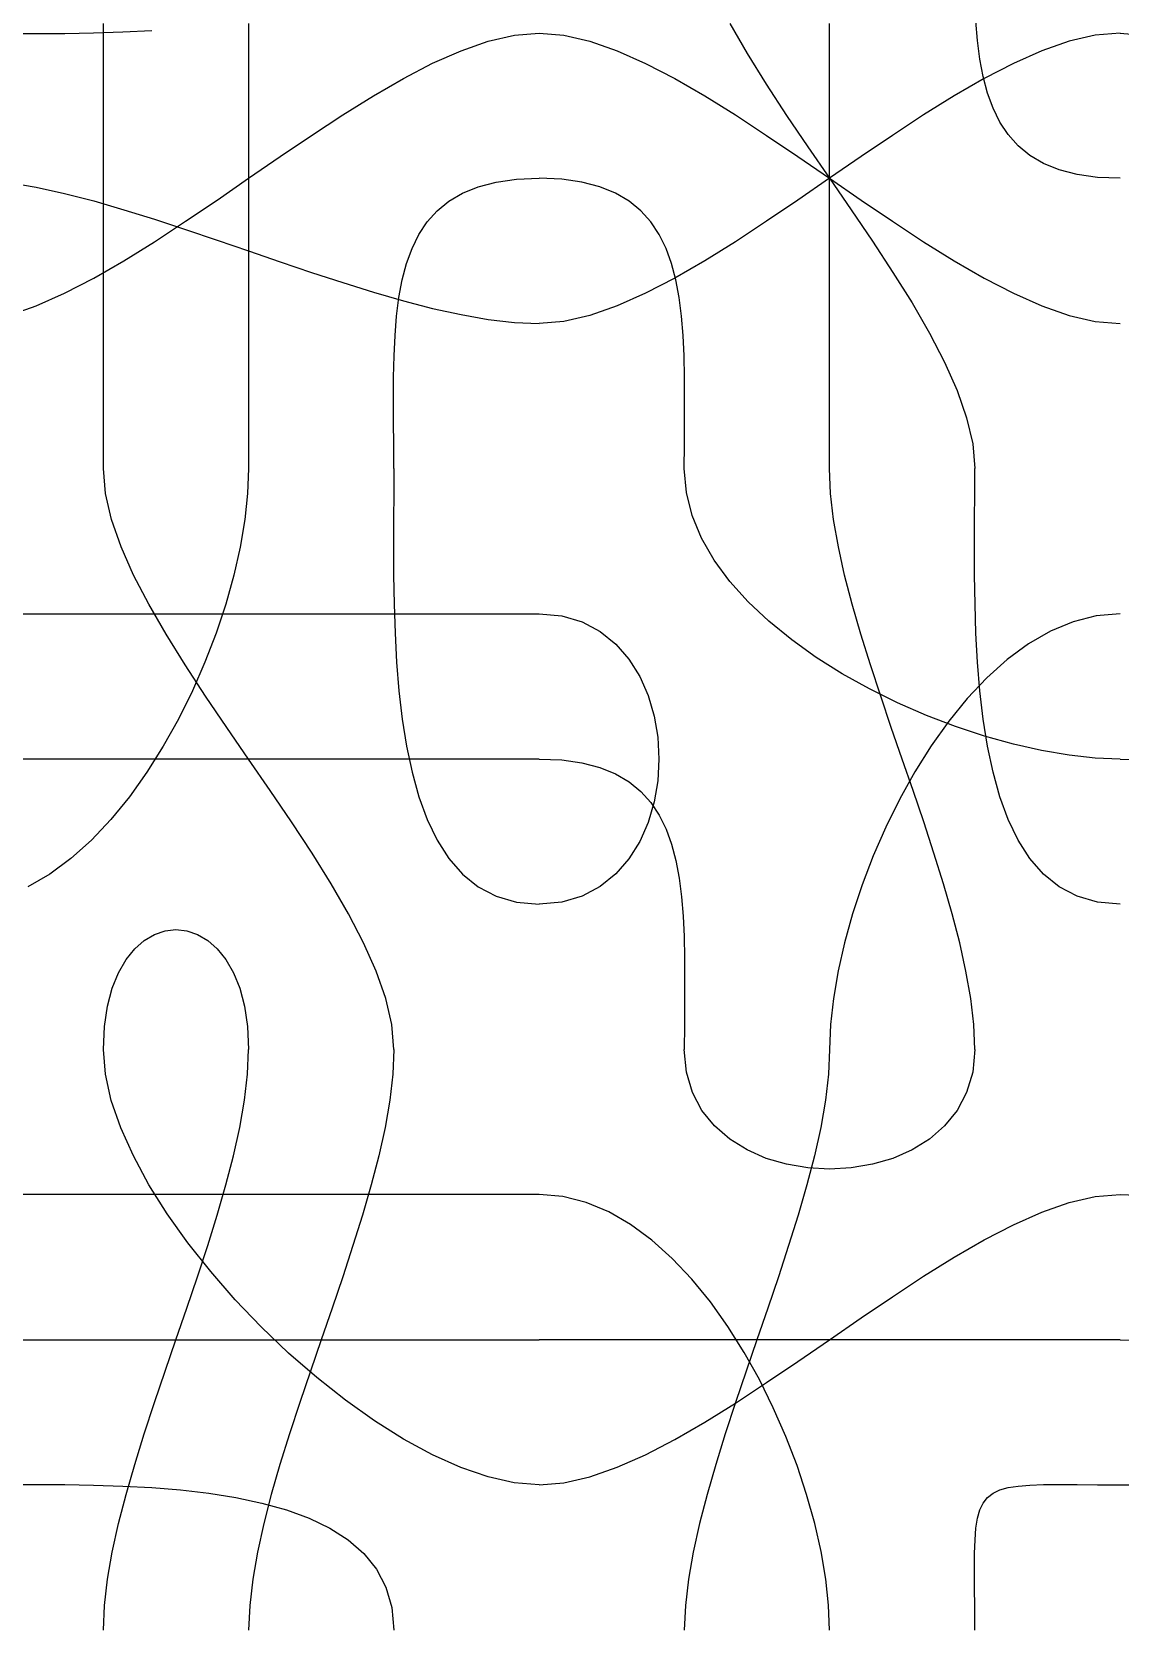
# Model space of a CAD drawing. Header units: metres. Extents: x -250 to 250, y -250 to 250.
# Drawn here: x -43.6 to 50, y -250 to -112.4 of the extents above; entities that cross this region are included whole.
import ezdxf

# ---------------------------------------------------------------- set-up
doc = ezdxf.new("R2010")
doc.units = ezdxf.units.M

msp = doc.modelspace()

# ---------------------------------------------------------------- linework, layer by layer
for p, q in [((-45.60875, -112.52124, -519.61523), (-43.251404, -112.529526, -519.61523)), ((-43.251404, -112.529526, -519.61523), (-40.820007, -112.51999, -519.61523)), ((-40.820007, -112.51999, -519.61523), (-38.339844, -112.48045, -519.61523)), ((-38.339844, -112.48045, -519.61523), (-35.836243, -112.39873, -519.61523)), ((-37.5, -114.264984, -519.61523), (-37.5, -111.67967, -519.61523)), ((-35.836243, -112.39873, -519.61523), (-33.334534, -112.262634, -519.61523)), ((-25, -111.67967, -519.61523), (-25, -114.264984, -519.61523)), ((-4.369873, -113.19992, -519.61523), (-2.125793, -112.68117, -519.61523)), ((-2.125793, -112.68117, -519.61523), (0.000153, -112.49991, -519.61523)), ((0, -112.5, -519.61523), (2.125946, -112.681244, -519.61523)), ((2.125946, -112.681244, -519.61523), (4.369995, -113.2, -519.61523)), ((16.40628, -111.67967, -519.61523), (17.900024, -114.264984, -519.61523)), ((25, -114.264984, -519.61523), (25, -111.67967, -519.61523)), ((37.737457, -113.143585, -519.61523), (37.60138, -111.463745, -519.61523)), ((47.874054, -112.681244, -519.61523), (45.630005, -113.2, -519.61523)), ((50, -112.5, -519.61523), (47.874054, -112.681244, -519.61523)), ((50, -112.5, -519.61523), (51.952026, -112.673904, -519.61523)), ((-9.159912, -115.09993, -519.61523), (-6.718964, -114.01868, -519.61523)), ((-6.718964, -114.01868, -519.61523), (-4.369873, -113.19992, -519.61523)), ((4.369995, -113.2, -519.61523), (6.719055, -114.01874, -519.61523)), ((6.719055, -114.01874, -519.61523), (9.160004, -115.09999, -519.61523)), ((37.940094, -114.73999, -519.61523), (37.737457, -113.143585, -519.61523)), ((43.280945, -114.01874, -519.61523), (40.840027, -115.09999, -519.61523)), ((45.630005, -113.2, -519.61523), (43.280945, -114.01874, -519.61523)), ((-37.5, -116.9028, -519.61523), (-37.5, -114.264984, -519.61523)), ((-25, -114.264984, -519.61523), (-25, -116.9028, -519.61523)), ((-11.679596, -116.40619, -519.61523), (-9.159912, -115.09993, -519.61523)), ((9.160004, -115.09999, -519.61523), (11.679688, -116.406235, -519.61523)), ((17.900024, -114.264984, -519.61523), (19.543793, -116.9028, -519.61523)), ((25, -116.9028, -519.61523), (25, -114.264984, -519.61523)), ((38.221497, -116.2464, -519.61523), (37.940094, -114.73999, -519.61523)), ((40.840027, -115.09999, -519.61523), (38.320343, -116.406235, -519.61523)), ((-37.5, -119.57999, -519.61523), (-37.5, -116.9028, -519.61523)), ((-25, -116.9028, -519.61523), (-25, -119.57999, -519.61523)), ((-14.264923, -117.89995, -519.61523), (-11.679596, -116.40619, -519.61523)), ((11.679688, -116.406235, -519.61523), (14.264984, -117.89998, -519.61523)), ((19.543793, -116.9028, -519.61523), (21.300049, -119.57999, -519.61523)), ((25, -119.57999, -519.61523), (25, -116.9028, -519.61523)), ((38.320343, -116.406235, -519.61523), (35.735046, -117.89998, -519.61523)), ((38.59384, -117.65625, -519.61523), (38.221497, -116.2464, -519.61523)), ((-16.90274, -119.5437, -519.61523), (-14.264923, -117.89995, -519.61523)), ((14.264984, -117.89998, -519.61523), (16.902802, -119.54373, -519.61523)), ((35.735046, -117.89998, -519.61523), (33.09723, -119.54373, -519.61523)), ((39.069305, -118.96297, -519.61523), (38.59384, -117.65625, -519.61523)), ((-37.5, -122.28343, -519.61523), (-37.5, -119.57999, -519.61523)), ((-25, -119.57999, -519.61523), (-25, -122.28342, -519.61523)), ((-19.579926, -121.29996, -519.61523), (-16.90274, -119.5437, -519.61523)), ((16.902802, -119.54373, -519.61523), (19.579987, -121.29997, -519.61523)), ((21.300049, -119.57999, -519.61523), (23.131317, -122.28342, -519.61523)), ((25, -122.28343, -519.61523), (25, -119.57999, -519.61523)), ((33.09723, -119.54373, -519.61523), (30.420044, -121.29997, -519.61523)), ((39.660065, -120.16, -519.61523), (39.069305, -118.96297, -519.61523)), ((40.378326, -121.24078, -519.61523), (39.660065, -120.16, -519.61523)), ((-37.5, -125, -519.61523), (-37.5, -122.28343, -519.61523)), ((-25, -122.28342, -519.61523), (-25, -124.99997, -519.61523)), ((-22.283356, -123.13121, -519.61523), (-19.579926, -121.29996, -519.61523)), ((19.579987, -121.29997, -519.61523), (22.283417, -123.131226, -519.61523)), ((23.131317, -122.28342, -519.61523), (25.000092, -124.99997, -519.61523)), ((25, -125, -519.61523), (25, -122.28343, -519.61523)), ((30.420044, -121.29997, -519.61523), (27.716614, -123.131226, -519.61523)), ((41.236298, -122.198746, -519.61523), (40.378326, -121.24078, -519.61523)), ((42.246124, -123.02734, -519.61523), (41.236298, -122.198746, -519.61523)), ((-24.999939, -124.99997, -519.61523), (-22.283356, -123.13121, -519.61523)), ((22.283417, -123.131226, -519.61523), (24.99997, -124.99997, -519.61523)), ((27.716614, -123.131226, -519.61523), (25.000061, -124.99997, -519.61523)), ((43.420013, -123.72, -519.61523), (42.246124, -123.02734, -519.61523)), ((44.770172, -124.27016, -519.61523), (43.420013, -123.72, -519.61523)), ((-37.5, -127.71657, -519.61523), (-37.5, -125, -519.61523)), ((-27.716522, -126.86873, -519.61523), (-24.999939, -124.99997, -519.61523)), ((-25, -124.99997, -519.61523), (-25, -127.71652, -519.61523)), ((-3.691193, -125.32875, -519.61523), (-1.951965, -125.08328, -519.61523)), ((-1.951965, -125.08328, -519.61523), (0.000092, -125, -519.61523)), ((1.952301, -125.08328, -519.61523), (0.000275, -125, -519.61523)), ((3.691498, -125.32875, -519.61523), (1.952301, -125.08328, -519.61523)), ((25.000061, -124.99997, -519.61523), (22.283508, -126.86871, -519.61523)), ((24.99997, -124.99997, -519.61523), (27.716522, -126.86871, -519.61523)), ((25, -127.71657, -519.61523), (25, -125, -519.61523)), ((25.000092, -124.99997, -519.61523), (26.868866, -127.71652, -519.61523)), ((46.308746, -124.67125, -519.61523), (44.770172, -124.27016, -519.61523)), ((48.047974, -124.91672, -519.61523), (46.308746, -124.67125, -519.61523)), ((50, -125, -519.61523), (48.047974, -124.91672, -519.61523)), ((-45.62999, -125.34999, -519.61523), (-43.280914, -125.75937, -519.61523)), ((-43.280914, -125.75937, -519.61523), (-40.839966, -126.29999, -519.61523)), ((-40.839966, -126.29999, -519.61523), (-38.320282, -126.95311, -519.61523)), ((-7.753876, -126.97266, -519.61523), (-6.579956, -126.28, -519.61523)), ((-6.579956, -126.28, -519.61523), (-5.229797, -125.72984, -519.61523)), ((-5.229797, -125.72984, -519.61523), (-3.691193, -125.32875, -519.61523)), ((5.230072, -125.72984, -519.61523), (3.691498, -125.32875, -519.61523)), ((6.5802, -126.28, -519.61523), (5.230072, -125.72984, -519.61523)), ((7.754089, -126.97266, -519.61523), (6.5802, -126.28, -519.61523)), ((-38.320282, -126.95311, -519.61523), (-35.734955, -127.69998, -519.61523)), ((-37.5, -130.42001, -519.61523), (-37.5, -127.71657, -519.61523)), ((-35.734955, -127.69998, -519.61523), (-33.097137, -128.52185, -519.61523)), ((-30.419952, -128.69998, -519.61523), (-27.716522, -126.86873, -519.61523)), ((-25, -127.71652, -519.61523), (-25, -130.41995, -519.61523)), ((-9.621704, -128.75922, -519.61523), (-8.763733, -127.801254, -519.61523)), ((-8.763733, -127.801254, -519.61523), (-7.753876, -126.97266, -519.61523)), ((8.763916, -127.801254, -519.61523), (7.754089, -126.97266, -519.61523)), ((9.621857, -128.75922, -519.61523), (8.763916, -127.801254, -519.61523)), ((22.283508, -126.86871, -519.61523), (19.580078, -128.69997, -519.61523)), ((25, -130.42001, -519.61523), (25, -127.71657, -519.61523)), ((26.868866, -127.71652, -519.61523), (28.700134, -130.41995, -519.61523)), ((27.716522, -126.86871, -519.61523), (30.419952, -128.69997, -519.61523)), ((-33.097137, -128.52185, -519.61523), (-30.419952, -129.39998, -519.61523)), ((-33.097137, -130.45624, -519.61523), (-30.419952, -128.69998, -519.61523)), ((-10.339996, -129.84, -519.61523), (-9.621704, -128.75922, -519.61523)), ((10.340118, -129.84, -519.61523), (9.621857, -128.75922, -519.61523)), ((19.580078, -128.69997, -519.61523), (16.902893, -130.4562, -519.61523)), ((30.419952, -128.69997, -519.61523), (33.097137, -130.4562, -519.61523)), ((-37.5, -133.0972, -519.61523), (-37.5, -130.42001, -519.61523)), ((-35.734955, -132.09999, -519.61523), (-33.097137, -130.45624, -519.61523)), ((-30.419952, -129.39998, -519.61523), (-27.716522, -130.3156, -519.61523)), ((-27.716522, -130.3156, -519.61523), (-24.999939, -131.24997, -519.61523)), ((-25, -130.41995, -519.61523), (-25, -133.09714, -519.61523)), ((-10.930786, -131.03703, -519.61523), (-10.339996, -129.84, -519.61523)), ((10.930878, -131.03703, -519.61523), (10.340118, -129.84, -519.61523)), ((16.902893, -130.4562, -519.61523), (14.265106, -132.09996, -519.61523)), ((25, -133.0972, -519.61523), (25, -130.42001, -519.61523)), ((28.700134, -130.41995, -519.61523), (30.45639, -133.09714, -519.61523)), ((33.097137, -130.4562, -519.61523), (35.734955, -132.09996, -519.61523)), ((-24.999939, -131.24997, -519.61523), (-22.283356, -132.18434, -519.61523)), ((-11.40625, -132.34375, -519.61523), (-10.930786, -131.03703, -519.61523)), ((11.406342, -132.34375, -519.61523), (10.930878, -131.03703, -519.61523)), ((-38.320282, -133.59375, -519.61523), (-35.734955, -132.09999, -519.61523)), ((-37.5, -135.73502, -519.61523), (-37.5, -133.0972, -519.61523)), ((-25, -133.09714, -519.61523), (-25, -135.73494, -519.61523)), ((-22.283356, -132.18434, -519.61523), (-19.579926, -133.09996, -519.61523)), ((-19.579926, -133.09996, -519.61523), (-16.90274, -133.97809, -519.61523)), ((-11.778595, -133.7536, -519.61523), (-11.40625, -132.34375, -519.61523)), ((11.778687, -133.7536, -519.61523), (11.406342, -132.34375, -519.61523)), ((14.265106, -132.09996, -519.61523), (11.67981, -133.5937, -519.61523)), ((25, -135.73502, -519.61523), (25, -133.0972, -519.61523)), ((30.45639, -133.09714, -519.61523), (32.10016, -135.73494, -519.61523)), ((35.734955, -132.09996, -519.61523), (38.32025, -133.5937, -519.61523)), ((-40.839966, -134.9, -519.61523), (-38.320282, -133.59375, -519.61523)), ((-16.90274, -133.97809, -519.61523), (-14.264923, -134.79996, -519.61523)), ((-14.264923, -134.79996, -519.61523), (-11.679596, -135.54683, -519.61523)), ((-12.059998, -135.26001, -519.61523), (-11.778595, -133.7536, -519.61523)), ((11.67981, -133.5937, -519.61523), (9.160126, -134.89995, -519.61523)), ((12.060089, -135.26001, -519.61523), (11.778687, -133.7536, -519.61523)), ((38.32025, -133.5937, -519.61523), (40.839935, -134.89995, -519.61523)), ((-45.62999, -136.8, -519.61523), (-43.280914, -135.98125, -519.61523)), ((-43.280914, -135.98125, -519.61523), (-40.839966, -134.9, -519.61523)), ((-37.5, -138.32033, -519.61523), (-37.5, -135.73502, -519.61523)), ((-25, -135.73494, -519.61523), (-25, -138.32025, -519.61523)), ((-12.262665, -136.85641, -519.61523), (-12.059998, -135.26001, -519.61523)), ((-11.679596, -135.54683, -519.61523), (-9.159912, -136.19995, -519.61523)), ((-9.159912, -136.19995, -519.61523), (-6.718964, -136.74057, -519.61523)), ((6.719208, -135.9812, -519.61523), (4.370178, -136.79994, -519.61523)), ((9.160126, -134.89995, -519.61523), (6.719208, -135.9812, -519.61523)), ((12.262726, -136.85641, -519.61523), (12.060089, -135.26001, -519.61523)), ((25, -138.32033, -519.61523), (25, -135.73502, -519.61523)), ((32.10016, -135.73494, -519.61523), (33.593933, -138.32025, -519.61523)), ((40.839935, -134.89995, -519.61523), (43.280853, -135.9812, -519.61523)), ((43.280853, -135.9812, -519.61523), (45.629913, -136.79994, -519.61523)), ((-12.398773, -138.53625, -519.61523), (-12.262665, -136.85641, -519.61523)), ((-6.718964, -136.74057, -519.61523), (-4.369873, -137.14995, -519.61523)), ((-4.369873, -137.14995, -519.61523), (-2.125793, -137.40932, -519.61523)), ((-2.125793, -137.40932, -519.61523), (0.000153, -137.49994, -519.61523)), ((2.126129, -137.3187, -519.61523), (0.000214, -137.49994, -519.61523)), ((4.370178, -136.79994, -519.61523), (2.126129, -137.3187, -519.61523)), ((12.398804, -138.53625, -519.61523), (12.262726, -136.85641, -519.61523)), ((45.629913, -136.79994, -519.61523), (47.873962, -137.3187, -519.61523)), ((47.873962, -137.3187, -519.61523), (49.999878, -137.49994, -519.61523)), ((-37.5, -140.84001, -519.61523), (-37.5, -138.32033, -519.61523)), ((-25, -138.32025, -519.61523), (-25, -140.83994, -519.61523)), ((-12.480499, -140.29297, -519.61523), (-12.398773, -138.53625, -519.61523)), ((12.48053, -140.29297, -519.61523), (12.398804, -138.53625, -519.61523)), ((25, -140.84001, -519.61523), (25, -138.32033, -519.61523)), ((33.593933, -138.32025, -519.61523), (34.900208, -140.83994, -519.61523)), ((-12.52002, -142.12, -519.61523), (-12.480499, -140.29297, -519.61523)), ((12.52005, -142.12, -519.61523), (12.48053, -140.29297, -519.61523)), ((-37.5, -143.28094, -519.61523), (-37.5, -140.84001, -519.61523)), ((-25, -140.83994, -519.61523), (-25, -143.28087, -519.61523)), ((25, -143.28094, -519.61523), (25, -140.84001, -519.61523)), ((34.900208, -140.83994, -519.61523), (35.981476, -143.28087, -519.61523)), ((-12.529541, -144.01077, -519.61523), (-12.52002, -142.12, -519.61523)), ((12.529572, -144.01077, -519.61523), (12.52005, -142.12, -519.61523)), ((-37.5, -145.63, -519.61523), (-37.5, -143.28094, -519.61523)), ((-25, -143.28087, -519.61523), (-25, -145.62993, -519.61523)), ((-12.521271, -145.95874, -519.61523), (-12.529541, -144.01077, -519.61523)), ((12.521271, -145.95874, -519.61523), (12.529572, -144.01077, -519.61523)), ((25, -145.63, -519.61523), (25, -143.28094, -519.61523)), ((35.981476, -143.28087, -519.61523), (36.800232, -145.62993, -519.61523)), ((-37.5, -147.87407, -519.61523), (-37.5, -145.63, -519.61523)), ((-25, -145.62993, -519.61523), (-25, -147.874, -519.61523)), ((25, -147.87407, -519.61523), (25, -145.63, -519.61523)), ((36.800232, -145.62993, -519.61523), (37.319, -147.874, -519.61523)), ((-12.507355, -147.95734, -519.61523), (-12.521271, -145.95874, -519.61523)), ((12.507355, -147.95734, -519.61523), (12.521271, -145.95874, -519.61523)), ((-37.5, -150, -519.61523), (-37.5, -147.87407, -519.61523)), ((-25, -147.874, -519.61523), (-25, -149.99992, -519.61523)), ((-12.5, -150, -519.61523), (-12.507355, -147.95734, -519.61523)), ((12.5, -150, -519.61523), (12.507355, -147.95734, -519.61523)), ((25, -150, -519.61523), (25, -147.87407, -519.61523)), ((37.319, -147.874, -519.61523), (37.500275, -149.99992, -519.61523)), ((-37.318634, -152.12595, -519.61523), (-37.499878, -150, -519.61523)), ((-25, -150, -519.61523), (-25.083282, -152.13329, -519.61523)), ((-12.5, -150, -519.61523), (-12.507355, -152.13329, -519.61523)), ((12.674133, -152.04254, -519.61523), (12.500244, -149.99988, -519.61523)), ((25.090637, -152.12595, -519.61523), (25, -150, -519.61523)), ((37.49286, -152.13324, -519.61523), (37.500214, -149.99995, -519.61523)), ((-36.799896, -154.37001, -519.61523), (-37.318634, -152.12595, -519.61523)), ((-25.083282, -152.13329, -519.61523), (-25.328735, -154.39125, -519.61523)), ((-12.507355, -152.13329, -519.61523), (-12.521271, -154.39125, -519.61523)), ((13.178955, -154.04115, -519.61523), (12.674133, -152.04254, -519.61523)), ((25.350006, -154.37001, -519.61523), (25.090637, -152.12595, -519.61523)), ((37.478943, -154.39122, -519.61523), (37.49286, -152.13324, -519.61523)), ((13.98941, -155.98914, -519.61523), (13.178955, -154.04115, -519.61523)), ((-35.98114, -156.71907, -519.61523), (-36.799896, -154.37001, -519.61523)), ((-25.328735, -154.39125, -519.61523), (-25.729828, -156.7486, -519.61523)), ((-12.521271, -154.39125, -519.61523), (-12.529541, -156.7486, -519.61523)), ((25.759369, -156.71907, -519.61523), (25.350006, -154.37001, -519.61523)), ((37.470642, -156.74857, -519.61523), (37.478943, -154.39122, -519.61523)), ((-34.899902, -159.16, -519.61523), (-35.98114, -156.71907, -519.61523)), ((-25.729828, -156.7486, -519.61523), (-26.279968, -159.18001, -519.61523)), ((-12.529541, -156.7486, -519.61523), (-12.52002, -159.18001, -519.61523)), ((15.08017, -157.87993, -519.61523), (13.98941, -155.98914, -519.61523)), ((26.299988, -159.16, -519.61523), (25.759369, -156.71907, -519.61523)), ((37.480164, -159.17998, -519.61523), (37.470642, -156.74857, -519.61523)), ((16.425934, -159.70697, -519.61523), (15.08017, -157.87993, -519.61523)), ((-33.59366, -161.67969, -519.61523), (-34.899902, -159.16, -519.61523)), ((-26.279968, -159.18001, -519.61523), (-26.972626, -161.66016, -519.61523)), ((-12.52002, -159.18001, -519.61523), (-12.480499, -161.66016, -519.61523)), ((26.953125, -161.67969, -519.61523), (26.299988, -159.16, -519.61523)), ((37.519684, -161.66014, -519.61523), (37.480164, -159.17998, -519.61523)), ((18.001373, -161.4637, -519.61523), (16.425934, -159.70697, -519.61523)), ((-32.099915, -164.265, -519.61523), (-33.59366, -161.67969, -519.61523)), ((-26.972626, -161.66016, -519.61523), (-27.801208, -164.16374, -519.61523)), ((-12.480499, -161.66016, -519.61523), (-12.398773, -164.16374, -519.61523)), ((19.781189, -163.14355, -519.61523), (18.001373, -161.4637, -519.61523)), ((27.700012, -164.265, -519.61523), (26.953125, -161.67969, -519.61523)), ((37.60138, -164.16374, -519.61523), (37.519684, -161.66014, -519.61523)), ((-45.62999, -162.5, -519.61523), (-43.280914, -162.5, -519.61523)), ((-43.280914, -162.5, -519.61523), (-40.839966, -162.5, -519.61523)), ((-40.839966, -162.5, -519.61523), (-38.320282, -162.5, -519.61523)), ((-38.320282, -162.5, -519.61523), (-35.734955, -162.5, -519.61523)), ((-35.734955, -162.5, -519.61523), (-33.097137, -162.5, -519.61523)), ((-33.097137, -162.5, -519.61523), (-30.419952, -162.5, -519.61523)), ((-30.419952, -162.5, -519.61523), (-27.716522, -162.5, -519.61523)), ((-27.716522, -162.5, -519.61523), (-24.999939, -162.5, -519.61523)), ((-24.999939, -162.5, -519.61523), (-22.283356, -162.5, -519.61523)), ((-22.283356, -162.5, -519.61523), (-19.579926, -162.5, -519.61523)), ((-19.579926, -162.5, -519.61523), (-16.90274, -162.5, -519.61523)), ((-16.90274, -162.5, -519.61523), (-14.264923, -162.5, -519.61523)), ((-14.264923, -162.5, -519.61523), (-11.679596, -162.5, -519.61523)), ((-11.679596, -162.5, -519.61523), (-9.159912, -162.5, -519.61523)), ((-9.159912, -162.5, -519.61523), (-6.718964, -162.5, -519.61523)), ((-6.718964, -162.5, -519.61523), (-4.369873, -162.5, -519.61523)), ((-4.369873, -162.5, -519.61523), (-2.125793, -162.5, -519.61523)), ((-2.125793, -162.5, -519.61523), (0.000153, -162.5, -519.61523)), ((0, -162.5, -519.61523), (1.959381, -162.68124, -519.61523)), ((1.959381, -162.68124, -519.61523), (3.712494, -163.2, -519.61523)), ((3.712494, -163.2, -519.61523), (5.259369, -164.01874, -519.61523)), ((21.740082, -164.73997, -519.61523), (19.781189, -163.14355, -519.61523)), ((45.95874, -163.17874, -519.61523), (44.010773, -163.98921, -519.61523)), ((47.957336, -162.6739, -519.61523), (45.95874, -163.17874, -519.61523)), ((50, -162.5, -519.61523), (47.957336, -162.6739, -519.61523)), ((-30.456177, -166.90282, -519.61523), (-32.099915, -164.265, -519.61523)), ((-27.801208, -164.16374, -519.61523), (-28.759186, -166.66547, -519.61523)), ((-12.398773, -164.16374, -519.61523), (-12.262665, -166.66547, -519.61523)), ((5.259369, -164.01874, -519.61523), (6.600006, -165.09999, -519.61523)), ((6.600006, -165.09999, -519.61523), (7.734375, -166.40623, -519.61523)), ((23.852722, -166.24638, -519.61523), (21.740082, -164.73997, -519.61523)), ((28.521881, -166.90282, -519.61523), (27.700012, -164.265, -519.61523)), ((37.737457, -166.66547, -519.61523), (37.60138, -164.16374, -519.61523)), ((42.119995, -165.07999, -519.61523), (40.29297, -166.42577, -519.61523)), ((44.010773, -163.98921, -519.61523), (42.119995, -165.07999, -519.61523)), ((7.734375, -166.40623, -519.61523), (8.662506, -167.89998, -519.61523)), ((26.093811, -167.65623, -519.61523), (23.852722, -166.24638, -519.61523)), ((40.29297, -166.42577, -519.61523), (38.536255, -168.00124, -519.61523)), ((-28.69992, -169.58, -519.61523), (-30.456177, -166.90282, -519.61523)), ((-28.759186, -166.66547, -519.61523), (-29.839966, -169.14, -519.61523)), ((-12.262665, -166.66547, -519.61523), (-12.059998, -169.14, -519.61523)), ((28.438019, -168.96295, -519.61523), (26.093811, -167.65623, -519.61523)), ((29.399994, -169.58, -519.61523), (28.521881, -166.90282, -519.61523)), ((37.940094, -169.14, -519.61523), (37.737457, -166.66547, -519.61523)), ((-29.839966, -169.14, -519.61523), (-31.036987, -171.56203, -519.61523)), ((-12.059998, -169.14, -519.61523), (-11.778595, -171.56203, -519.61523)), ((8.662506, -167.89998, -519.61523), (9.384369, -169.54373, -519.61523)), ((30.860046, -170.15999, -519.61523), (28.438019, -168.96295, -519.61523)), ((38.536255, -168.00124, -519.61523), (36.856415, -169.78108, -519.61523)), ((38.221497, -171.56203, -519.61523), (37.940094, -169.14, -519.61523)), ((-26.868683, -172.28345, -519.61523), (-28.69992, -169.58, -519.61523)), ((9.384369, -169.54373, -519.61523), (9.899994, -171.29997, -519.61523)), ((30.315613, -172.28345, -519.61523), (29.399994, -169.58, -519.61523)), ((33.334564, -171.24077, -519.61523), (30.860046, -170.15999, -519.61523)), ((36.856415, -169.78108, -519.61523), (35.26001, -171.73999, -519.61523)), ((-31.036987, -171.56203, -519.61523), (-32.34369, -173.90625, -519.61523)), ((-11.778595, -171.56203, -519.61523), (-11.40625, -173.90625, -519.61523)), ((9.899994, -171.29997, -519.61523), (10.209381, -173.13123, -519.61523)), ((35.836273, -172.19875, -519.61523), (33.334564, -171.24077, -519.61523)), ((35.26001, -171.73999, -519.61523), (33.7536, -173.85265, -519.61523)), ((38.59384, -173.90625, -519.61523), (38.221497, -171.56203, -519.61523)), ((-24.999939, -175, -519.61523), (-26.868683, -172.28345, -519.61523)), ((10.209381, -173.13123, -519.61523), (10.3125, -174.99997, -519.61523)), ((31.25, -175, -519.61523), (30.315613, -172.28345, -519.61523)), ((38.339874, -173.02734, -519.61523), (35.836273, -172.19875, -519.61523)), ((40.820038, -173.72, -519.61523), (38.339874, -173.02734, -519.61523)), ((-32.34369, -173.90625, -519.61523), (-33.75354, -176.14734, -519.61523)), ((-11.40625, -173.90625, -519.61523), (-10.930786, -176.14734, -519.61523)), ((33.7536, -173.85265, -519.61523), (32.34378, -176.09373, -519.61523)), ((39.069305, -176.14734, -519.61523), (38.59384, -173.90625, -519.61523)), ((43.251434, -174.27016, -519.61523), (40.820038, -173.72, -519.61523)), ((45.608765, -174.67125, -519.61523), (43.251434, -174.27016, -519.61523)), ((47.86673, -174.91672, -519.61523), (45.608765, -174.67125, -519.61523)), ((-43.280945, -174.99994, -519.61523), (-45.630005, -174.99992, -519.61523)), ((-40.839996, -174.99994, -519.61523), (-43.280945, -174.99994, -519.61523)), ((-38.320312, -174.99994, -519.61523), (-40.839996, -174.99994, -519.61523)), ((-35.734985, -174.99995, -519.61523), (-38.320312, -174.99994, -519.61523)), ((-33.097168, -174.99997, -519.61523), (-35.734985, -174.99995, -519.61523)), ((-30.419983, -174.99997, -519.61523), (-33.097168, -174.99997, -519.61523)), ((-27.716553, -174.99997, -519.61523), (-30.419983, -174.99997, -519.61523)), ((-25, -174.99998, -519.61523), (-27.716553, -174.99997, -519.61523)), ((-22.283447, -175, -519.61523), (-25, -174.99998, -519.61523)), ((-23.131195, -177.71657, -519.61523), (-24.999939, -175, -519.61523)), ((-19.580017, -175, -519.61523), (-22.283447, -175, -519.61523)), ((-16.902832, -175, -519.61523), (-19.580017, -175, -519.61523)), ((-14.265015, -175, -519.61523), (-16.902832, -175, -519.61523)), ((-11.679688, -175, -519.61523), (-14.265015, -175, -519.61523)), ((-9.160004, -175, -519.61523), (-11.679688, -175, -519.61523)), ((-6.719055, -175, -519.61523), (-9.160004, -175, -519.61523)), ((-4.369995, -175, -519.61523), (-6.719055, -175, -519.61523)), ((-2.125946, -175, -519.61523), (-4.369995, -175, -519.61523)), ((0, -175, -519.61523), (-2.125946, -175, -519.61523)), ((0, -175, -519.61523), (1.952026, -175.08328, -519.61523)), ((1.952026, -175.08328, -519.61523), (3.691254, -175.32875, -519.61523)), ((3.691254, -175.32875, -519.61523), (5.229858, -175.72984, -519.61523)), ((5.229858, -175.72984, -519.61523), (6.580017, -176.28, -519.61523)), ((10.3125, -174.99997, -519.61523), (10.209381, -176.86871, -519.61523)), ((32.34378, -176.09373, -519.61523), (31.037079, -178.43796, -519.61523)), ((32.184387, -177.71657, -519.61523), (31.25, -175, -519.61523)), ((50, -175, -519.61523), (47.86673, -174.91672, -519.61523)), ((50, -175, -519.61523), (52.042664, -175.08328, -519.61523)), ((-33.75354, -176.14734, -519.61523), (-35.25995, -178.25998, -519.61523)), ((-10.930786, -176.14734, -519.61523), (-10.339996, -178.25998, -519.61523)), ((6.580017, -176.28, -519.61523), (7.753937, -176.97266, -519.61523)), ((7.753937, -176.97266, -519.61523), (8.763794, -177.80124, -519.61523)), ((10.209381, -176.86871, -519.61523), (9.899994, -178.69995, -519.61523)), ((39.660065, -178.26, -519.61523), (39.069305, -176.14734, -519.61523)), ((-35.25995, -178.25998, -519.61523), (-36.856354, -180.2189, -519.61523)), ((-21.299957, -180.42001, -519.61523), (-23.131195, -177.71657, -519.61523)), ((-10.339996, -178.25998, -519.61523), (-9.621704, -180.2189, -519.61523)), ((8.763794, -177.80124, -519.61523), (9.621765, -178.7592, -519.61523)), ((9.899994, -178.69995, -519.61523), (9.384369, -180.4562, -519.61523)), ((9.621765, -178.7592, -519.61523), (10.340057, -179.83998, -519.61523)), ((31.037079, -178.43796, -519.61523), (29.840057, -180.85999, -519.61523)), ((33.100006, -180.42001, -519.61523), (32.184387, -177.71657, -519.61523)), ((40.378326, -180.2189, -519.61523), (39.660065, -178.26, -519.61523)), ((-36.856354, -180.2189, -519.61523), (-38.536194, -181.99873, -519.61523)), ((-9.621704, -180.2189, -519.61523), (-8.763733, -181.99873, -519.61523)), ((10.340057, -179.83998, -519.61523), (10.930847, -181.03702, -519.61523)), ((41.236298, -181.99875, -519.61523), (40.378326, -180.2189, -519.61523)), ((-19.543701, -183.0972, -519.61523), (-21.299957, -180.42001, -519.61523)), ((9.384369, -180.4562, -519.61523), (8.662476, -182.09995, -519.61523)), ((10.930847, -181.03702, -519.61523), (11.406311, -182.34372, -519.61523)), ((29.840057, -180.85999, -519.61523), (28.759277, -183.3345, -519.61523)), ((33.97812, -183.0972, -519.61523), (33.100006, -180.42001, -519.61523)), ((-38.536194, -181.99873, -519.61523), (-40.292908, -183.5742, -519.61523)), ((-8.763733, -181.99873, -519.61523), (-7.753876, -183.5742, -519.61523)), ((8.662476, -182.09995, -519.61523), (7.734344, -183.59369, -519.61523)), ((11.406311, -182.34372, -519.61523), (11.778656, -183.75357, -519.61523)), ((42.246124, -183.57422, -519.61523), (41.236298, -181.99875, -519.61523)), ((-40.292908, -183.5742, -519.61523), (-42.119934, -184.91998, -519.61523)), ((-17.899963, -185.735, -519.61523), (-19.543701, -183.0972, -519.61523)), ((-7.753876, -183.5742, -519.61523), (-6.579956, -184.91998, -519.61523)), ((7.734344, -183.59369, -519.61523), (6.599976, -184.89993, -519.61523)), ((11.778656, -183.75357, -519.61523), (12.060059, -185.25996, -519.61523)), ((28.759277, -183.3345, -519.61523), (27.80133, -185.83621, -519.61523)), ((34.799988, -185.735, -519.61523), (33.97812, -183.0972, -519.61523)), ((43.420013, -184.92, -519.61523), (42.246124, -183.57422, -519.61523)), ((-42.119934, -184.91998, -519.61523), (-44.01071, -186.01077, -519.61523)), ((-16.40622, -188.32031, -519.61523), (-17.899963, -185.735, -519.61523)), ((-6.579956, -184.91998, -519.61523), (-5.229797, -186.01077, -519.61523)), ((6.599976, -184.89993, -519.61523), (5.259338, -185.98117, -519.61523)), ((12.060059, -185.25996, -519.61523), (12.262726, -186.85635, -519.61523)), ((35.546875, -188.32031, -519.61523), (34.799988, -185.735, -519.61523)), ((44.770172, -186.01077, -519.61523), (43.420013, -184.92, -519.61523)), ((-5.229797, -186.01077, -519.61523), (-3.691193, -186.82123, -519.61523)), ((-3.691193, -186.82123, -519.61523), (-1.951965, -187.32608, -519.61523)), ((3.712463, -186.79993, -519.61523), (1.95932, -187.31866, -519.61523)), ((5.259338, -185.98117, -519.61523), (3.712463, -186.79993, -519.61523)), ((12.262726, -186.85635, -519.61523), (12.398804, -188.5362, -519.61523)), ((27.80133, -185.83621, -519.61523), (26.972748, -188.33981, -519.61523)), ((46.308746, -186.82126, -519.61523), (44.770172, -186.01077, -519.61523)), ((48.047974, -187.3261, -519.61523), (46.308746, -186.82126, -519.61523)), ((-15.099976, -190.84, -519.61523), (-16.40622, -188.32031, -519.61523)), ((-1.951965, -187.32608, -519.61523), (0.000092, -187.49998, -519.61523)), ((1.95932, -187.31866, -519.61523), (-0.000061, -187.49991, -519.61523)), ((26.972748, -188.33981, -519.61523), (26.28009, -190.81995, -519.61523)), ((36.200012, -190.84, -519.61523), (35.546875, -188.32031, -519.61523)), ((50, -187.5, -519.61523), (48.047974, -187.3261, -519.61523)), ((-33.100006, -190.1, -519.61523), (-32.184387, -189.79062, -519.61523)), ((-32.184387, -189.79062, -519.61523), (-31.25, -189.6875, -519.61523)), ((-31.25, -189.6875, -519.61523), (-30.315613, -189.79062, -519.61523)), ((-30.315613, -189.79062, -519.61523), (-29.399994, -190.09999, -519.61523)), ((12.398804, -188.5362, -519.61523), (12.48053, -190.29291, -519.61523)), ((-34.799988, -191.3375, -519.61523), (-33.97812, -190.61563, -519.61523)), ((-33.97812, -190.61563, -519.61523), (-33.100006, -190.1, -519.61523)), ((-29.399994, -190.09999, -519.61523), (-28.521881, -190.61562, -519.61523)), ((-28.521881, -190.61562, -519.61523), (-27.700012, -191.3375, -519.61523)), ((-14.018738, -193.28094, -519.61523), (-15.099976, -190.84, -519.61523)), ((12.48053, -190.29291, -519.61523), (12.52005, -192.11993, -519.61523)), ((26.28009, -190.81995, -519.61523), (25.72995, -193.25136, -519.61523)), ((36.74063, -193.28094, -519.61523), (36.200012, -190.84, -519.61523)), ((-36.200012, -193.4, -519.61523), (-35.546875, -192.26562, -519.61523)), ((-35.546875, -192.26562, -519.61523), (-34.799988, -191.3375, -519.61523)), ((-27.700012, -191.3375, -519.61523), (-26.953125, -192.26561, -519.61523)), ((-26.953125, -192.26561, -519.61523), (-26.299988, -193.4, -519.61523)), ((12.52005, -192.11993, -519.61523), (12.529572, -194.01071, -519.61523)), ((-36.74063, -194.74063, -519.61523), (-36.200012, -193.4, -519.61523)), ((-26.299988, -193.4, -519.61523), (-25.759369, -194.7406, -519.61523)), ((-13.199982, -195.63, -519.61523), (-14.018738, -193.28094, -519.61523)), ((12.529572, -194.01071, -519.61523), (12.521271, -195.95868, -519.61523)), ((25.72995, -193.25136, -519.61523), (25.328857, -195.6087, -519.61523)), ((37.149994, -195.63, -519.61523), (36.74063, -193.28094, -519.61523)), ((-37.149994, -196.2875, -519.61523), (-36.74063, -194.74063, -519.61523)), ((-25.759369, -194.7406, -519.61523), (-25.350006, -196.28748, -519.61523)), ((-37.409363, -198.04062, -519.61523), (-37.149994, -196.2875, -519.61523)), ((-25.350006, -196.28748, -519.61523), (-25.090637, -198.0406, -519.61523)), ((-12.681244, -197.87405, -519.61523), (-13.199982, -195.63, -519.61523)), ((12.521271, -195.95868, -519.61523), (12.507355, -197.95726, -519.61523)), ((25.328857, -195.6087, -519.61523), (25.083405, -197.86667, -519.61523)), ((37.409363, -197.87405, -519.61523), (37.149994, -195.63, -519.61523)), ((-37.5, -200, -519.61523), (-37.409363, -198.04062, -519.61523)), ((-25.090637, -198.0406, -519.61523), (-25, -199.99997, -519.61523)), ((-12.5, -200, -519.61523), (-12.681244, -197.87405, -519.61523)), ((12.507355, -197.95726, -519.61523), (12.5, -199.99991, -519.61523)), ((25.083405, -197.86667, -519.61523), (25.000122, -199.99994, -519.61523)), ((37.5, -200, -519.61523), (37.409363, -197.87405, -519.61523)), ((-37.32608, -202.13321, -519.61523), (-37.5, -199.99994, -519.61523)), ((-25.090637, -202.12592, -519.61523), (-25, -199.99997, -519.61523)), ((-12.5, -200, -519.61523), (-12.590637, -202.12595, -519.61523)), ((12.681366, -201.95938, -519.61523), (12.500122, -200, -519.61523)), ((25, -200, -519.61523), (24.909363, -202.12595, -519.61523)), ((37.5, -200, -519.61523), (37.318756, -201.95938, -519.61523)), ((-36.821228, -204.39119, -519.61523), (-37.32608, -202.13321, -519.61523)), ((-25.350006, -204.36996, -519.61523), (-25.090637, -202.12592, -519.61523)), ((-12.590637, -202.12595, -519.61523), (-12.850006, -204.37, -519.61523)), ((13.200104, -203.7125, -519.61523), (12.681366, -201.95938, -519.61523)), ((24.909363, -202.12595, -519.61523), (24.649994, -204.37, -519.61523)), ((37.318756, -201.95938, -519.61523), (36.80002, -203.7125, -519.61523)), ((-36.010742, -206.74854, -519.61523), (-36.821228, -204.39119, -519.61523)), ((-25.759369, -206.71904, -519.61523), (-25.350006, -204.36996, -519.61523)), ((-12.850006, -204.37, -519.61523), (-13.259369, -206.71906, -519.61523)), ((14.01886, -205.25937, -519.61523), (13.200104, -203.7125, -519.61523)), ((24.649994, -204.37, -519.61523), (24.240631, -206.71906, -519.61523)), ((36.80002, -203.7125, -519.61523), (35.981262, -205.25937, -519.61523)), ((15.100098, -206.6, -519.61523), (14.01886, -205.25937, -519.61523)), ((35.981262, -205.25937, -519.61523), (34.900024, -206.6, -519.61523)), ((-34.919952, -209.17996, -519.61523), (-36.010742, -206.74854, -519.61523)), ((-26.299988, -209.15997, -519.61523), (-25.759369, -206.71904, -519.61523)), ((-13.259369, -206.71906, -519.61523), (-13.799988, -209.16, -519.61523)), ((16.406342, -207.73438, -519.61523), (15.100098, -206.6, -519.61523)), ((17.900085, -208.6625, -519.61523), (16.406342, -207.73438, -519.61523)), ((24.240631, -206.71906, -519.61523), (23.700012, -209.16, -519.61523)), ((33.59378, -207.73438, -519.61523), (32.100037, -208.6625, -519.61523)), ((34.900024, -206.6, -519.61523), (33.59378, -207.73438, -519.61523)), ((19.543823, -209.38437, -519.61523), (17.900085, -208.6625, -519.61523)), ((32.100037, -208.6625, -519.61523), (30.456299, -209.38437, -519.61523)), ((-33.574158, -211.66013, -519.61523), (-34.919952, -209.17996, -519.61523)), ((-26.953125, -211.67967, -519.61523), (-26.299988, -209.15997, -519.61523)), ((-13.799988, -209.16, -519.61523), (-14.453125, -211.67969, -519.61523)), ((21.30008, -209.9, -519.61523), (19.543823, -209.38437, -519.61523)), ((23.131317, -210.20938, -519.61523), (21.30008, -209.9, -519.61523)), ((23.700012, -209.16, -519.61523), (23.046875, -211.67969, -519.61523)), ((25.000061, -210.3125, -519.61523), (23.131317, -210.20938, -519.61523)), ((26.868805, -210.20938, -519.61523), (25.000061, -210.3125, -519.61523)), ((28.700043, -209.9, -519.61523), (26.868805, -210.20938, -519.61523)), ((30.456299, -209.38437, -519.61523), (28.700043, -209.9, -519.61523)), ((-31.998688, -214.16373, -519.61523), (-33.574158, -211.66013, -519.61523)), ((-27.700012, -214.26498, -519.61523), (-26.953125, -211.67967, -519.61523)), ((-14.453125, -211.67969, -519.61523), (-15.200012, -214.26501, -519.61523)), ((23.046875, -211.67969, -519.61523), (22.299988, -214.26501, -519.61523)), ((-43.280945, -212.5, -519.61523), (-45.630005, -212.5, -519.61523)), ((-40.839996, -212.5, -519.61523), (-43.280945, -212.5, -519.61523)), ((-38.320312, -212.5, -519.61523), (-40.839996, -212.5, -519.61523)), ((-35.734985, -212.5, -519.61523), (-38.320312, -212.5, -519.61523)), ((-33.097168, -212.5, -519.61523), (-35.734985, -212.5, -519.61523)), ((-30.419983, -212.5, -519.61523), (-33.097168, -212.5, -519.61523)), ((-27.716553, -212.5, -519.61523), (-30.419983, -212.5, -519.61523)), ((-25, -212.5, -519.61523), (-27.716553, -212.5, -519.61523)), ((-22.283447, -212.5, -519.61523), (-25, -212.5, -519.61523)), ((-19.580017, -212.5, -519.61523), (-22.283447, -212.5, -519.61523)), ((-16.902832, -212.5, -519.61523), (-19.580017, -212.5, -519.61523)), ((-14.265015, -212.5, -519.61523), (-16.902832, -212.5, -519.61523)), ((-11.679688, -212.5, -519.61523), (-14.265015, -212.5, -519.61523)), ((-9.160004, -212.5, -519.61523), (-11.679688, -212.5, -519.61523)), ((-6.719055, -212.5, -519.61523), (-9.160004, -212.5, -519.61523)), ((-4.369995, -212.5, -519.61523), (-6.719055, -212.5, -519.61523)), ((-2.125946, -212.5, -519.61523), (-4.369995, -212.5, -519.61523)), ((0, -212.5, -519.61523), (-2.125946, -212.5, -519.61523)), ((2.042725, -212.67389, -519.61523), (0.000092, -212.49997, -519.61523)), ((4.04129, -213.17873, -519.61523), (2.042725, -212.67389, -519.61523)), ((5.989258, -213.9892, -519.61523), (4.04129, -213.17873, -519.61523)), ((43.280853, -214.0187, -519.61523), (45.629913, -213.19995, -519.61523)), ((45.629913, -213.19995, -519.61523), (47.873962, -212.68121, -519.61523)), ((47.873962, -212.68121, -519.61523), (49.999878, -212.49995, -519.61523)), ((50, -212.5, -519.61523), (52.125946, -212.59062, -519.61523)), ((-30.218842, -216.66544, -519.61523), (-31.998688, -214.16373, -519.61523)), ((-28.521881, -216.9028, -519.61523), (-27.700012, -214.26498, -519.61523)), ((-15.200012, -214.26501, -519.61523), (-16.021881, -216.90282, -519.61523)), ((7.880035, -215.07999, -519.61523), (5.989258, -213.9892, -519.61523)), ((22.299988, -214.26501, -519.61523), (21.478119, -216.90282, -519.61523)), ((40.839935, -215.09998, -519.61523), (43.280853, -214.0187, -519.61523)), ((9.707062, -216.42575, -519.61523), (7.880035, -215.07999, -519.61523)), ((38.32025, -216.40622, -519.61523), (40.839935, -215.09998, -519.61523)), ((-28.259949, -219.13998, -519.61523), (-30.218842, -216.66544, -519.61523)), ((-29.399994, -219.57999, -519.61523), (-28.521881, -216.9028, -519.61523)), ((-16.021881, -216.90282, -519.61523), (-16.899994, -219.58, -519.61523)), ((11.463776, -218.00122, -519.61523), (9.707062, -216.42575, -519.61523)), ((21.478119, -216.90282, -519.61523), (20.600006, -219.58, -519.61523)), ((35.734955, -217.89996, -519.61523), (38.32025, -216.40622, -519.61523)), ((13.143616, -219.78107, -519.61523), (11.463776, -218.00122, -519.61523)), ((33.097137, -219.54373, -519.61523), (35.734955, -217.89996, -519.61523)), ((-30.315613, -222.28343, -519.61523), (-29.399994, -219.57999, -519.61523)), ((-26.147278, -221.56201, -519.61523), (-28.259949, -219.13998, -519.61523)), ((-16.899994, -219.58, -519.61523), (-17.815613, -222.28345, -519.61523)), ((14.740021, -221.73999, -519.61523), (13.143616, -219.78107, -519.61523)), ((20.600006, -219.58, -519.61523), (19.684387, -222.28345, -519.61523)), ((30.419952, -221.29999, -519.61523), (33.097137, -219.54373, -519.61523)), ((27.716522, -223.13123, -519.61523), (30.419952, -221.29999, -519.61523)), ((-31.25, -225, -519.61523), (-30.315613, -222.28343, -519.61523)), ((-23.906189, -223.90623, -519.61523), (-26.147278, -221.56201, -519.61523)), ((-17.815613, -222.28345, -519.61523), (-18.74997, -225, -519.61523)), ((16.24643, -223.85263, -519.61523), (14.740021, -221.73999, -519.61523)), ((19.684387, -222.28345, -519.61523), (18.75003, -225, -519.61523)), ((-21.561981, -226.14734, -519.61523), (-23.906189, -223.90623, -519.61523)), ((17.65628, -226.09373, -519.61523), (16.24643, -223.85263, -519.61523)), ((24.99997, -224.99998, -519.61523), (27.716522, -223.13123, -519.61523)), ((-45.62999, -225, -519.61523), (-43.280914, -225, -519.61523)), ((-43.280914, -225, -519.61523), (-40.839966, -225, -519.61523)), ((-40.839966, -225, -519.61523), (-38.320282, -225, -519.61523)), ((-38.320282, -225, -519.61523), (-35.734955, -225, -519.61523)), ((-35.734955, -225, -519.61523), (-33.097137, -225, -519.61523)), ((-33.097137, -225, -519.61523), (-30.419952, -225, -519.61523)), ((-32.184387, -227.71655, -519.61523), (-31.25, -225, -519.61523)), ((-30.419952, -225, -519.61523), (-27.716522, -225, -519.61523)), ((-27.716522, -225, -519.61523), (-24.999939, -225, -519.61523)), ((-24.999939, -225, -519.61523), (-22.283356, -225, -519.61523)), ((-22.283356, -225, -519.61523), (-19.579926, -225, -519.61523)), ((-18.74997, -225, -519.61523), (-19.684326, -227.71655, -519.61523)), ((-19.579926, -225, -519.61523), (-16.90274, -225, -519.61523)), ((-16.90274, -225, -519.61523), (-14.264923, -225, -519.61523)), ((-14.264923, -225, -519.61523), (-11.679596, -225, -519.61523)), ((-11.679596, -225, -519.61523), (-9.159912, -225, -519.61523)), ((-9.159912, -225, -519.61523), (-6.718964, -225, -519.61523)), ((-6.718964, -225, -519.61523), (-4.369873, -225, -519.61523)), ((-4.369873, -225, -519.61523), (-2.125793, -225, -519.61523)), ((-2.125793, -225, -519.61523), (0.000153, -225, -519.61523)), ((2.126129, -225, -519.61523), (0.000214, -225, -519.61523)), ((4.370178, -225, -519.61523), (2.126129, -225, -519.61523)), ((6.719208, -225, -519.61523), (4.370178, -225, -519.61523)), ((9.160126, -225, -519.61523), (6.719208, -225, -519.61523)), ((11.67981, -225, -519.61523), (9.160126, -225, -519.61523)), ((14.265106, -225, -519.61523), (11.67981, -225, -519.61523)), ((16.902893, -225, -519.61523), (14.265106, -225, -519.61523)), ((19.580078, -225, -519.61523), (16.902893, -225, -519.61523)), ((18.75003, -225, -519.61523), (17.815674, -227.71655, -519.61523)), ((22.283508, -225, -519.61523), (19.580078, -225, -519.61523)), ((22.283417, -226.86874, -519.61523), (24.99997, -224.99998, -519.61523)), ((25.000061, -225, -519.61523), (22.283508, -225, -519.61523)), ((27.716614, -225, -519.61523), (25.000061, -225, -519.61523)), ((30.420044, -225, -519.61523), (27.716614, -225, -519.61523)), ((33.09723, -225, -519.61523), (30.420044, -225, -519.61523)), ((35.735046, -225, -519.61523), (33.09723, -225, -519.61523)), ((38.320343, -225, -519.61523), (35.735046, -225, -519.61523)), ((40.840027, -225, -519.61523), (38.320343, -225, -519.61523)), ((43.280945, -225, -519.61523), (40.840027, -225, -519.61523)), ((45.630005, -225, -519.61523), (43.280945, -225, -519.61523)), ((47.874054, -225, -519.61523), (45.630005, -225, -519.61523)), ((50, -225, -519.61523), (47.874054, -225, -519.61523)), ((50, -225, -519.61523), (52.13327, -225.08328, -519.61523)), ((-19.139954, -228.25998, -519.61523), (-21.561981, -226.14734, -519.61523)), ((18.962982, -228.43796, -519.61523), (17.65628, -226.09373, -519.61523)), ((19.579987, -228.69998, -519.61523), (22.283417, -226.86874, -519.61523)), ((-33.100006, -230.42, -519.61523), (-32.184387, -227.71655, -519.61523)), ((-19.684326, -227.71655, -519.61523), (-20.599945, -230.42, -519.61523)), ((-16.665436, -230.2189, -519.61523), (-19.139954, -228.25998, -519.61523)), ((17.815674, -227.71655, -519.61523), (16.900055, -230.42, -519.61523)), ((16.902802, -230.45624, -519.61523), (19.579987, -228.69998, -519.61523)), ((20.160004, -230.85999, -519.61523), (18.962982, -228.43796, -519.61523)), ((-33.97812, -233.09718, -519.61523), (-33.100006, -230.42, -519.61523)), ((-20.599945, -230.42, -519.61523), (-21.478058, -233.09718, -519.61523)), ((-14.163727, -231.99875, -519.61523), (-16.665436, -230.2189, -519.61523)), ((14.264984, -232.09999, -519.61523), (16.902802, -230.45624, -519.61523)), ((16.900055, -230.42, -519.61523), (16.021942, -233.09718, -519.61523)), ((21.240784, -233.33453, -519.61523), (20.160004, -230.85999, -519.61523)), ((-11.660126, -233.57422, -519.61523), (-14.163727, -231.99875, -519.61523)), ((11.679688, -233.59375, -519.61523), (14.264984, -232.09999, -519.61523)), ((-34.799988, -235.73499, -519.61523), (-33.97812, -233.09718, -519.61523)), ((-21.478058, -233.09718, -519.61523), (-22.299927, -235.73499, -519.61523)), ((-9.179962, -234.91998, -519.61523), (-11.660126, -233.57422, -519.61523)), ((9.160004, -234.9, -519.61523), (11.679688, -233.59375, -519.61523)), ((16.021942, -233.09718, -519.61523), (15.200073, -235.73499, -519.61523)), ((22.198761, -235.83624, -519.61523), (21.240784, -233.33453, -519.61523)), ((-6.748566, -236.01077, -519.61523), (-9.179962, -234.91998, -519.61523)), ((6.719055, -235.98125, -519.61523), (9.160004, -234.9, -519.61523)), ((-35.546875, -238.32031, -519.61523), (-34.799988, -235.73499, -519.61523)), ((-22.299927, -235.73499, -519.61523), (-23.046783, -238.32031, -519.61523)), ((-4.391235, -236.82124, -519.61523), (-6.748566, -236.01077, -519.61523)), ((4.369995, -236.8, -519.61523), (6.719055, -235.98125, -519.61523)), ((15.200073, -235.73499, -519.61523), (14.453217, -238.32031, -519.61523)), ((23.027344, -238.33984, -519.61523), (22.198761, -235.83624, -519.61523)), ((-45.60875, -237.47874, -519.61523), (-43.251404, -237.47046, -519.61523)), ((-43.251404, -237.47046, -519.61523), (-40.820007, -237.48, -519.61523)), ((-40.820007, -237.48, -519.61523), (-38.339844, -237.51953, -519.61523)), ((-38.339844, -237.51953, -519.61523), (-35.836243, -237.60124, -519.61523)), ((-35.836243, -237.60124, -519.61523), (-33.334534, -237.73734, -519.61523)), ((-33.334534, -237.73734, -519.61523), (-30.859985, -237.93999, -519.61523)), ((-30.859985, -237.93999, -519.61523), (-28.437958, -238.22139, -519.61523)), ((-2.13327, -237.3261, -519.61523), (-4.391235, -236.82124, -519.61523)), ((0, -237.5, -519.61523), (-2.13327, -237.3261, -519.61523)), ((0, -237.5, -519.61523), (2.125946, -237.31876, -519.61523)), ((2.125946, -237.31876, -519.61523), (4.369995, -236.8, -519.61523)), ((39.069183, -238.2214, -519.61523), (39.659973, -237.94, -519.61523)), ((39.659973, -237.94, -519.61523), (40.378265, -237.73735, -519.61523)), ((40.378265, -237.73735, -519.61523), (41.236237, -237.60126, -519.61523)), ((41.236237, -237.60126, -519.61523), (42.246063, -237.51953, -519.61523)), ((42.246063, -237.51953, -519.61523), (43.419952, -237.48001, -519.61523)), ((43.419952, -237.48001, -519.61523), (44.77011, -237.47047, -519.61523)), ((44.77011, -237.47047, -519.61523), (46.308716, -237.47876, -519.61523)), ((46.308716, -237.47876, -519.61523), (48.047943, -237.49266, -519.61523)), ((48.047943, -237.49266, -519.61523), (49.99997, -237.5, -519.61523)), ((50, -237.5, -519.61523), (52.125946, -237.5, -519.61523)), ((-36.200012, -240.84, -519.61523), (-35.546875, -238.32031, -519.61523)), ((-28.437958, -238.22139, -519.61523), (-26.09375, -238.59373, -519.61523)), ((-26.09375, -238.59373, -519.61523), (-23.852661, -239.0692, -519.61523)), ((-23.852661, -239.0692, -519.61523), (-21.73999, -239.65997, -519.61523)), ((-23.046783, -238.32031, -519.61523), (-23.69989, -240.84, -519.61523)), ((14.453217, -238.32031, -519.61523), (13.80011, -240.84, -519.61523)), ((23.720001, -240.81999, -519.61523), (23.027344, -238.33984, -519.61523)), ((37.939972, -239.66, -519.61523), (38.221375, -239.06921, -519.61523)), ((38.221375, -239.06921, -519.61523), (38.59372, -238.59375, -519.61523)), ((38.59372, -238.59375, -519.61523), (39.069183, -238.2214, -519.61523)), ((-21.73999, -239.65997, -519.61523), (-19.781067, -240.37827, -519.61523)), ((-19.781067, -240.37827, -519.61523), (-18.00122, -241.23622, -519.61523)), ((37.601227, -241.23625, -519.61523), (37.737305, -240.37828, -519.61523)), ((37.737305, -240.37828, -519.61523), (37.939972, -239.66, -519.61523)), ((-36.74063, -243.28093, -519.61523), (-36.200012, -240.84, -519.61523)), ((-23.69989, -240.84, -519.61523), (-24.240509, -243.28093, -519.61523)), ((-18.00122, -241.23622, -519.61523), (-16.42575, -242.24606, -519.61523)), ((13.80011, -240.84, -519.61523), (13.259491, -243.28093, -519.61523)), ((24.270142, -243.2514, -519.61523), (23.720001, -240.81999, -519.61523)), ((37.5195, -242.2461, -519.61523), (37.601227, -241.23625, -519.61523)), ((-37.149994, -245.63, -519.61523), (-36.74063, -243.28093, -519.61523)), ((-24.240509, -243.28093, -519.61523), (-24.649872, -245.62999, -519.61523)), ((-16.42575, -242.24606, -519.61523), (-15.079956, -243.41997, -519.61523)), ((-15.079956, -243.41997, -519.61523), (-13.989166, -244.77011, -519.61523)), ((13.259491, -243.28093, -519.61523), (12.850128, -245.62999, -519.61523)), ((24.671234, -245.60875, -519.61523), (24.270142, -243.2514, -519.61523)), ((37.47046, -244.77016, -519.61523), (37.47998, -243.42, -519.61523)), ((37.47998, -243.42, -519.61523), (37.5195, -242.2461, -519.61523)), ((-13.989166, -244.77011, -519.61523), (-13.17868, -246.3087, -519.61523)), ((37.47873, -246.30875, -519.61523), (37.47046, -244.77016, -519.61523)), ((-37.409363, -247.87405, -519.61523), (-37.149994, -245.63, -519.61523)), ((-24.649872, -245.62999, -519.61523), (-24.90924, -247.87405, -519.61523)), ((12.850128, -245.62999, -519.61523), (12.590759, -247.87405, -519.61523)), ((24.916718, -247.86671, -519.61523), (24.671234, -245.60875, -519.61523)), ((-13.17868, -246.3087, -519.61523), (-12.673828, -248.04791, -519.61523)), ((37.492645, -248.04797, -519.61523), (37.47873, -246.30875, -519.61523)), ((-37.5, -250, -519.61523), (-37.409363, -247.87405, -519.61523)), ((-24.90924, -247.87405, -519.61523), (-24.999847, -250, -519.61523)), ((-12.673828, -248.04791, -519.61523), (-12.499908, -249.99994, -519.61523)), ((12.590759, -247.87405, -519.61523), (12.500153, -250, -519.61523)), ((25, -250, -519.61523), (24.916718, -247.86671, -519.61523)), ((37.5, -250, -519.61523), (37.492645, -248.04797, -519.61523))]:
    msp.add_line(p, q)

doc.saveas('drawing.dxf')
